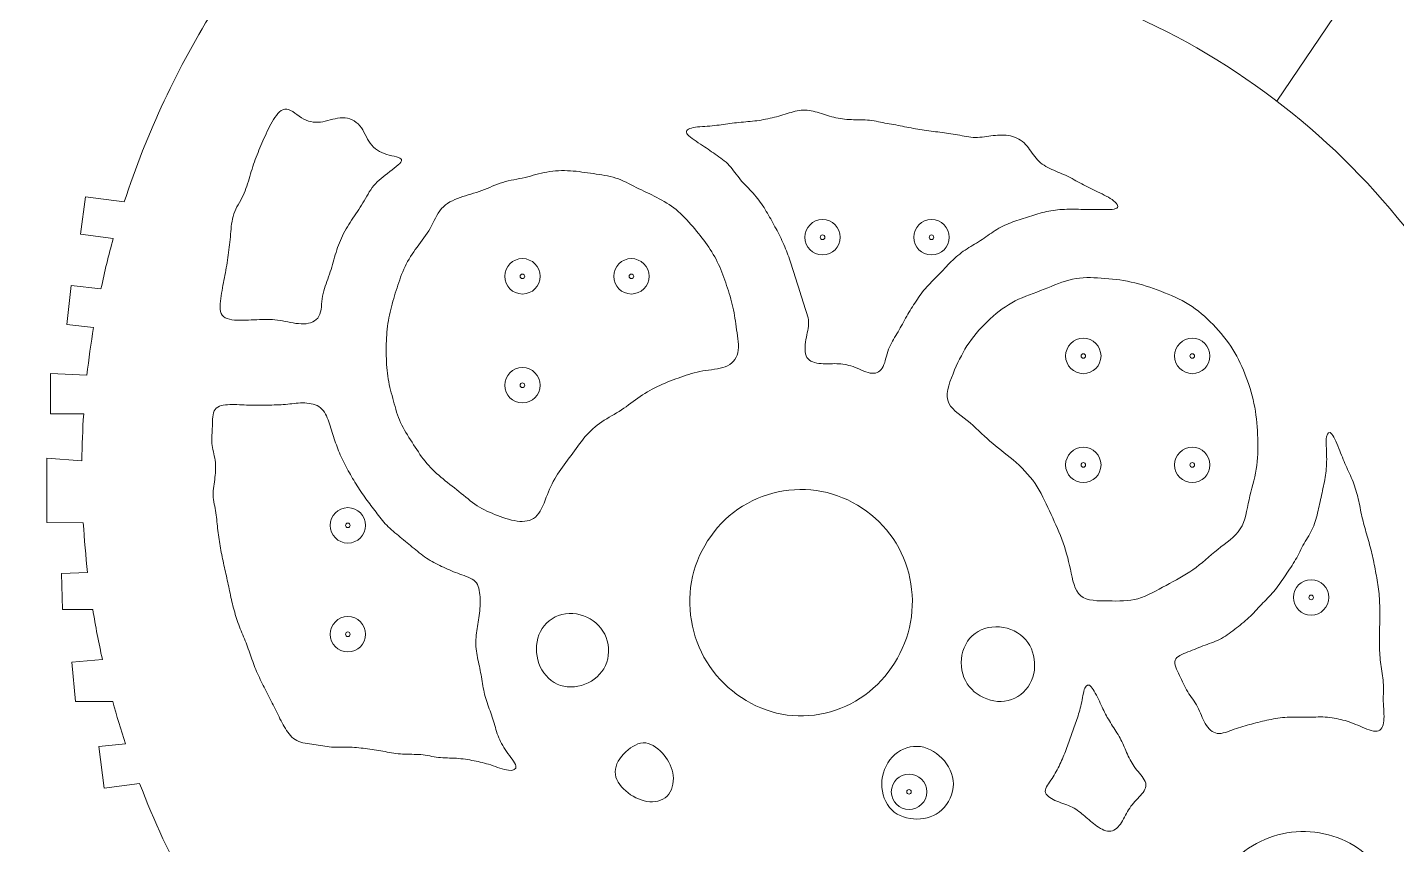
# Model space of a CAD drawing. Header units: inches. Extents: x 36 to 71.8, y 17.4 to 61.8.
# Drawn here: x 46.38 to 56.43, y 39.91 to 45.91 of the extents above; entities that cross this region are included whole.
import ezdxf

# ---------------------------------------------------------------- set-up
doc = ezdxf.new("R2010")
doc.units = ezdxf.units.IN
doc.header["$MEASUREMENT"] = 0
for name, color, linetype, lineweight in [('00_SOURCE_FROZEN', 7, 'Continuous', 18), ('11_EXISTING_TRIMMED', 7, 'Continuous', 13), ('40_PLANTS', 7, 'Continuous', 13)]:
    doc.layers.add(name, color=color, linetype=linetype, lineweight=lineweight)

# ---------------------------------------------------------------- blocks, each defined once
blk = doc.blocks.new('TREE')
for radius in [1, 0.13]:
    blk.add_circle((0, 0), radius)

msp = doc.modelspace()

# ---------------------------------------------------------------- linework, layer by layer
at = {"layer": '00_SOURCE_FROZEN'}
for points in [[(55.552, 45.371), (58.647, 49.945)], [(47.087, 44.63), (46.802, 44.667), (46.766, 44.393), (47.006, 44.362)], [(46.916, 43.993), (46.696, 44.016), (46.666, 43.73), (46.862, 43.709)], [(46.813, 43.357), (46.546, 43.371), (46.546, 43.074), (46.789, 43.074)], [(46.775, 42.728), (46.519, 42.748), (46.519, 42.277), (46.786, 42.274)], [(46.818, 41.908), (46.625, 41.902), (46.633, 41.638), (46.856, 41.638)], [(46.926, 41.27), (46.702, 41.249), (46.728, 40.961), (47.002, 40.962)], [(47.096, 40.651), (46.9, 40.63)], [(46.9, 40.63), (46.939, 40.324), (47.2, 40.358)]]:
    msp.add_lwpolyline(points, dxfattribs=at)
for points in [[(47.087, 44.63, -0.062406), (47.763, 46.073), (45.572, 47.29, 0.058367), (44.801, 44.944, 0.058367)], [(50.14, 46.014, -0.546754), (57.65, 41.045, 0.171391), (58.184, 40.351, 0.171391)], [(46.916, 43.993, -0.01479), (47.006, 44.362, -0.01479)], [(46.813, 43.357, -0.013879), (46.862, 43.709)], [(46.775, 42.728, -0.013523), (46.789, 43.074, -0.013523)], [(46.818, 41.908, -0.014342), (46.786, 42.274)], [(46.926, 41.27, -0.014645), (46.856, 41.638)], [(47.096, 40.651, -0.012679), (47.002, 40.962)], [(48.142, 39.35), (48.13, 39.649), (47.57, 39.561, -0.034306), (47.2, 40.358, -0.034306)]]:
    msp.add_lwpolyline(points, format="xyb", dxfattribs=at)
at = {"layer": '11_EXISTING_TRIMMED'}
for points, knots in [([(47.806, 43.799), (47.783, 43.83), (47.79, 43.888), (47.798, 43.941), (47.807, 43.994), (47.817, 44.043), (47.826, 44.092), (47.836, 44.141), (47.844, 44.19), (47.851, 44.24), (47.858, 44.29), (47.864, 44.342), (47.868, 44.393), (47.872, 44.444), (47.876, 44.495), (47.892, 44.542), (47.908, 44.589), (47.938, 44.631), (47.959, 44.677), (47.981, 44.722), (47.995, 44.77), (48.009, 44.818), (48.023, 44.866), (48.038, 44.914), (48.056, 44.96), (48.073, 45.006), (48.093, 45.05), (48.113, 45.096), (48.134, 45.143), (48.156, 45.192), (48.183, 45.235), (48.21, 45.279), (48.242, 45.316), (48.28, 45.312), (48.317, 45.308), (48.359, 45.264), (48.405, 45.239), (48.45, 45.215), (48.497, 45.211), (48.545, 45.219), (48.594, 45.228), (48.642, 45.249), (48.69, 45.249), (48.738, 45.249), (48.786, 45.227), (48.817, 45.19), (48.849, 45.152), (48.864, 45.1), (48.893, 45.061), (48.923, 45.021), (48.965, 44.994), (49.014, 44.979), (49.063, 44.964), (49.119, 44.96), (49.123, 44.941), (49.128, 44.921), (49.081, 44.886), (49.037, 44.853), (48.992, 44.819), (48.951, 44.788), (48.919, 44.75), (48.887, 44.712), (48.865, 44.666), (48.84, 44.623), (48.814, 44.58), (48.784, 44.538), (48.756, 44.496), (48.728, 44.454), (48.702, 44.41), (48.682, 44.365), (48.661, 44.32), (48.645, 44.272), (48.631, 44.224), (48.617, 44.176), (48.605, 44.128), (48.588, 44.081), (48.572, 44.035), (48.552, 43.99), (48.543, 43.939), (48.535, 43.887), (48.537, 43.828), (48.517, 43.791), (48.496, 43.753), (48.453, 43.736), (48.404, 43.735), (48.356, 43.733), (48.301, 43.748), (48.25, 43.757), (48.198, 43.766), (48.151, 43.769), (48.1, 43.767), (48.048, 43.766), (47.992, 43.761), (47.937, 43.761), (47.883, 43.762), (47.829, 43.767), (47.806, 43.799)], [0, 0, 0, 0, 0.03125, 0.03125, 0.03125, 0.0625, 0.0625, 0.0625, 0.09375, 0.09375, 0.09375, 0.125, 0.125, 0.125, 0.15625, 0.15625, 0.15625, 0.1875, 0.1875, 0.1875, 0.21875, 0.21875, 0.21875, 0.25, 0.25, 0.25, 0.28125, 0.28125, 0.28125, 0.3125, 0.3125, 0.3125, 0.34375, 0.34375, 0.34375, 0.375, 0.375, 0.375, 0.40625, 0.40625, 0.40625, 0.4375, 0.4375, 0.4375, 0.46875, 0.46875, 0.46875, 0.5, 0.5, 0.5, 0.53125, 0.53125, 0.53125, 0.5625, 0.5625, 0.5625, 0.59375, 0.59375, 0.59375, 0.625, 0.625, 0.625, 0.65625, 0.65625, 0.65625, 0.6875, 0.6875, 0.6875, 0.71875, 0.71875, 0.71875, 0.75, 0.75, 0.75, 0.78125, 0.78125, 0.78125, 0.8125, 0.8125, 0.8125, 0.84375, 0.84375, 0.84375, 0.875, 0.875, 0.875, 0.90625, 0.90625, 0.90625, 0.9375, 0.9375, 0.9375, 0.96875, 0.96875, 0.96875, 1, 1, 1, 1]), ([(51.318, 45.055), (51.277, 45.082), (51.231, 45.112), (51.218, 45.134), (51.206, 45.155), (51.228, 45.169), (51.266, 45.176), (51.304, 45.184), (51.358, 45.185), (51.405, 45.189), (51.452, 45.194), (51.492, 45.201), (51.535, 45.207), (51.577, 45.212), (51.623, 45.215), (51.667, 45.22), (51.712, 45.224), (51.755, 45.229), (51.797, 45.238), (51.84, 45.246), (51.883, 45.257), (51.924, 45.27), (51.965, 45.282), (52.005, 45.296), (52.044, 45.302), (52.083, 45.307), (52.122, 45.303), (52.161, 45.293), (52.201, 45.284), (52.241, 45.268), (52.282, 45.256), (52.323, 45.245), (52.366, 45.238), (52.41, 45.236), (52.454, 45.233), (52.5, 45.235), (52.544, 45.232), (52.588, 45.228), (52.63, 45.218), (52.673, 45.21), (52.716, 45.202), (52.759, 45.195), (52.802, 45.186), (52.844, 45.178), (52.887, 45.169), (52.93, 45.162), (52.973, 45.155), (53.017, 45.149), (53.061, 45.144), (53.104, 45.139), (53.147, 45.134), (53.191, 45.126), (53.234, 45.118), (53.277, 45.107), (53.321, 45.104), (53.365, 45.102), (53.409, 45.11), (53.452, 45.115), (53.495, 45.121), (53.537, 45.125), (53.579, 45.118), (53.621, 45.111), (53.663, 45.093), (53.695, 45.064), (53.726, 45.036), (53.746, 44.996), (53.773, 44.963), (53.799, 44.93), (53.831, 44.903), (53.869, 44.883), (53.906, 44.863), (53.948, 44.849), (53.988, 44.831), (54.028, 44.813), (54.067, 44.79), (54.104, 44.77), (54.142, 44.75), (54.178, 44.732), (54.219, 44.712), (54.261, 44.692), (54.308, 44.671), (54.341, 44.647), (54.374, 44.623), (54.394, 44.598), (54.376, 44.585), (54.357, 44.573), (54.3, 44.573), (54.249, 44.574), (54.199, 44.574), (54.155, 44.575), (54.111, 44.576), (54.066, 44.576), (54.019, 44.578), (53.974, 44.575), (53.93, 44.573), (53.886, 44.566), (53.844, 44.556), (53.802, 44.545), (53.761, 44.531), (53.72, 44.518), (53.679, 44.505), (53.637, 44.493), (53.597, 44.478), (53.557, 44.462), (53.519, 44.443), (53.482, 44.42), (53.445, 44.397), (53.411, 44.369), (53.374, 44.346), (53.337, 44.322), (53.299, 44.302), (53.262, 44.277), (53.226, 44.253), (53.192, 44.223), (53.16, 44.192), (53.128, 44.16), (53.097, 44.126), (53.064, 44.093), (53.032, 44.061), (52.999, 44.029), (52.97, 43.995), (52.941, 43.961), (52.917, 43.925), (52.893, 43.888), (52.869, 43.852), (52.846, 43.815), (52.825, 43.777), (52.803, 43.739), (52.783, 43.699), (52.761, 43.662), (52.739, 43.625), (52.715, 43.59), (52.7, 43.548), (52.684, 43.506), (52.677, 43.456), (52.66, 43.422), (52.643, 43.387), (52.615, 43.369), (52.578, 43.372), (52.542, 43.374), (52.495, 43.398), (52.454, 43.415), (52.413, 43.431), (52.376, 43.439), (52.335, 43.442), (52.294, 43.444), (52.247, 43.44), (52.204, 43.443), (52.16, 43.446), (52.119, 43.457), (52.1, 43.488), (52.081, 43.52), (52.085, 43.572), (52.093, 43.619), (52.101, 43.666), (52.113, 43.707), (52.112, 43.749), (52.11, 43.79), (52.094, 43.83), (52.08, 43.871), (52.066, 43.913), (52.054, 43.954), (52.041, 43.996), (52.028, 44.037), (52.015, 44.078), (52.002, 44.119), (51.988, 44.16), (51.975, 44.201), (51.961, 44.241), (51.946, 44.282), (51.929, 44.322), (51.91, 44.361), (51.892, 44.4), (51.871, 44.439), (51.85, 44.477), (51.829, 44.515), (51.808, 44.552), (51.785, 44.589), (51.761, 44.625), (51.735, 44.661), (51.705, 44.694), (51.675, 44.728), (51.641, 44.758), (51.612, 44.793), (51.584, 44.828), (51.56, 44.866), (51.53, 44.898), (51.5, 44.931), (51.462, 44.956), (51.427, 44.981), (51.391, 45.005), (51.358, 45.029), (51.318, 45.055)], [0, 0, 0, 0, 0.015625, 0.015625, 0.015625, 0.03125, 0.03125, 0.03125, 0.046875, 0.046875, 0.046875, 0.0625, 0.0625, 0.0625, 0.078125, 0.078125, 0.078125, 0.09375, 0.09375, 0.09375, 0.109375, 0.109375, 0.109375, 0.125, 0.125, 0.125, 0.140625, 0.140625, 0.140625, 0.15625, 0.15625, 0.15625, 0.171875, 0.171875, 0.171875, 0.1875, 0.1875, 0.1875, 0.203125, 0.203125, 0.203125, 0.21875, 0.21875, 0.21875, 0.234375, 0.234375, 0.234375, 0.25, 0.25, 0.25, 0.265625, 0.265625, 0.265625, 0.28125, 0.28125, 0.28125, 0.296875, 0.296875, 0.296875, 0.3125, 0.3125, 0.3125, 0.328125, 0.328125, 0.328125, 0.34375, 0.34375, 0.34375, 0.359375, 0.359375, 0.359375, 0.375, 0.375, 0.375, 0.390625, 0.390625, 0.390625, 0.40625, 0.40625, 0.40625, 0.421875, 0.421875, 0.421875, 0.4375, 0.4375, 0.4375, 0.453125, 0.453125, 0.453125, 0.46875, 0.46875, 0.46875, 0.484375, 0.484375, 0.484375, 0.5, 0.5, 0.5, 0.515625, 0.515625, 0.515625, 0.53125, 0.53125, 0.53125, 0.546875, 0.546875, 0.546875, 0.5625, 0.5625, 0.5625, 0.578125, 0.578125, 0.578125, 0.59375, 0.59375, 0.59375, 0.609375, 0.609375, 0.609375, 0.625, 0.625, 0.625, 0.640625, 0.640625, 0.640625, 0.65625, 0.65625, 0.65625, 0.671875, 0.671875, 0.671875, 0.6875, 0.6875, 0.6875, 0.703125, 0.703125, 0.703125, 0.71875, 0.71875, 0.71875, 0.734375, 0.734375, 0.734375, 0.75, 0.75, 0.75, 0.765625, 0.765625, 0.765625, 0.78125, 0.78125, 0.78125, 0.796875, 0.796875, 0.796875, 0.8125, 0.8125, 0.8125, 0.828125, 0.828125, 0.828125, 0.84375, 0.84375, 0.84375, 0.859375, 0.859375, 0.859375, 0.875, 0.875, 0.875, 0.890625, 0.890625, 0.890625, 0.90625, 0.90625, 0.90625, 0.921875, 0.921875, 0.921875, 0.9375, 0.9375, 0.9375, 0.953125, 0.953125, 0.953125, 0.96875, 0.96875, 0.96875, 0.984375, 0.984375, 0.984375, 1, 1, 1, 1]), ([(49.545, 42.503), (49.5, 42.539), (49.454, 42.573), (49.412, 42.609), (49.37, 42.645), (49.331, 42.683), (49.296, 42.726), (49.261, 42.769), (49.231, 42.818), (49.2, 42.865), (49.169, 42.913), (49.139, 42.96), (49.116, 43.01), (49.094, 43.06), (49.079, 43.114), (49.064, 43.168), (49.05, 43.221), (49.034, 43.274), (49.025, 43.33), (49.016, 43.385), (49.012, 43.442), (49.011, 43.5), (49.01, 43.559), (49.011, 43.618), (49.016, 43.675), (49.021, 43.732), (49.031, 43.787), (49.044, 43.84), (49.057, 43.894), (49.073, 43.947), (49.09, 44), (49.107, 44.053), (49.124, 44.105), (49.149, 44.155), (49.173, 44.205), (49.203, 44.253), (49.237, 44.298), (49.27, 44.343), (49.306, 44.387), (49.334, 44.436), (49.362, 44.486), (49.382, 44.541), (49.417, 44.581), (49.452, 44.621), (49.501, 44.644), (49.553, 44.663), (49.605, 44.682), (49.66, 44.695), (49.712, 44.714), (49.765, 44.733), (49.814, 44.758), (49.867, 44.774), (49.92, 44.79), (49.976, 44.798), (50.03, 44.81), (50.084, 44.823), (50.136, 44.84), (50.191, 44.85), (50.247, 44.86), (50.306, 44.862), (50.363, 44.859), (50.42, 44.855), (50.476, 44.846), (50.532, 44.838), (50.588, 44.83), (50.644, 44.823), (50.696, 44.806), (50.748, 44.789), (50.797, 44.762), (50.847, 44.737), (50.897, 44.712), (50.948, 44.689), (50.998, 44.663), (51.047, 44.637), (51.095, 44.61), (51.139, 44.574), (51.184, 44.538), (51.224, 44.493), (51.262, 44.449), (51.299, 44.405), (51.335, 44.361), (51.367, 44.315), (51.399, 44.27), (51.428, 44.222), (51.451, 44.172), (51.474, 44.122), (51.493, 44.069), (51.51, 44.017), (51.528, 43.964), (51.545, 43.911), (51.557, 43.857), (51.569, 43.803), (51.576, 43.75), (51.584, 43.692), (51.593, 43.634), (51.604, 43.572), (51.592, 43.523), (51.581, 43.475), (51.548, 43.438), (51.501, 43.42), (51.454, 43.401), (51.391, 43.399), (51.335, 43.389), (51.278, 43.38), (51.227, 43.362), (51.175, 43.344), (51.124, 43.326), (51.071, 43.307), (51.021, 43.283), (50.97, 43.26), (50.922, 43.233), (50.876, 43.201), (50.83, 43.17), (50.786, 43.133), (50.739, 43.103), (50.691, 43.072), (50.641, 43.047), (50.595, 43.016), (50.548, 42.985), (50.507, 42.947), (50.47, 42.905), (50.434, 42.862), (50.402, 42.814), (50.368, 42.768), (50.334, 42.722), (50.298, 42.677), (50.269, 42.631), (50.239, 42.585), (50.216, 42.536), (50.194, 42.482), (50.173, 42.427), (50.152, 42.365), (50.12, 42.329), (50.087, 42.292), (50.043, 42.281), (49.991, 42.284), (49.939, 42.288), (49.881, 42.307), (49.827, 42.328), (49.773, 42.348), (49.725, 42.369), (49.679, 42.399), (49.633, 42.429), (49.589, 42.467), (49.545, 42.503)], [0, 0, 0, 0, 0.020833, 0.020833, 0.020833, 0.041667, 0.041667, 0.041667, 0.0625, 0.0625, 0.0625, 0.083333, 0.083333, 0.083333, 0.104167, 0.104167, 0.104167, 0.125, 0.125, 0.125, 0.145833, 0.145833, 0.145833, 0.166667, 0.166667, 0.166667, 0.1875, 0.1875, 0.1875, 0.208333, 0.208333, 0.208333, 0.229167, 0.229167, 0.229167, 0.25, 0.25, 0.25, 0.270833, 0.270833, 0.270833, 0.291667, 0.291667, 0.291667, 0.3125, 0.3125, 0.3125, 0.333333, 0.333333, 0.333333, 0.354167, 0.354167, 0.354167, 0.375, 0.375, 0.375, 0.395833, 0.395833, 0.395833, 0.416667, 0.416667, 0.416667, 0.4375, 0.4375, 0.4375, 0.458333, 0.458333, 0.458333, 0.479167, 0.479167, 0.479167, 0.5, 0.5, 0.5, 0.520833, 0.520833, 0.520833, 0.541667, 0.541667, 0.541667, 0.5625, 0.5625, 0.5625, 0.583333, 0.583333, 0.583333, 0.604167, 0.604167, 0.604167, 0.625, 0.625, 0.625, 0.645833, 0.645833, 0.645833, 0.666667, 0.666667, 0.666667, 0.6875, 0.6875, 0.6875, 0.708333, 0.708333, 0.708333, 0.729167, 0.729167, 0.729167, 0.75, 0.75, 0.75, 0.770833, 0.770833, 0.770833, 0.791667, 0.791667, 0.791667, 0.8125, 0.8125, 0.8125, 0.833333, 0.833333, 0.833333, 0.854167, 0.854167, 0.854167, 0.875, 0.875, 0.875, 0.895833, 0.895833, 0.895833, 0.916667, 0.916667, 0.916667, 0.9375, 0.9375, 0.9375, 0.958333, 0.958333, 0.958333, 0.979167, 0.979167, 0.979167, 1, 1, 1, 1]), ([(53.291, 43.596), (53.334, 43.658), (53.39, 43.719), (53.447, 43.772), (53.504, 43.825), (53.563, 43.869), (53.629, 43.903), (53.696, 43.937), (53.77, 43.961), (53.842, 43.989), (53.913, 44.017), (53.981, 44.049), (54.05, 44.063), (54.12, 44.078), (54.19, 44.076), (54.262, 44.071), (54.334, 44.066), (54.408, 44.059), (54.481, 44.042), (54.555, 44.026), (54.627, 44.001), (54.699, 43.974), (54.77, 43.947), (54.84, 43.919), (54.905, 43.878), (54.969, 43.838), (55.028, 43.785), (55.083, 43.729), (55.137, 43.672), (55.187, 43.612), (55.228, 43.547), (55.269, 43.482), (55.3, 43.413), (55.326, 43.342), (55.353, 43.271), (55.375, 43.198), (55.389, 43.122), (55.403, 43.047), (55.409, 42.97), (55.411, 42.894), (55.414, 42.817), (55.412, 42.741), (55.4, 42.667), (55.387, 42.592), (55.363, 42.519), (55.347, 42.443), (55.33, 42.367), (55.321, 42.289), (55.283, 42.229), (55.245, 42.169), (55.179, 42.127), (55.118, 42.078), (55.056, 42.029), (54.998, 41.974), (54.935, 41.929), (54.873, 41.885), (54.806, 41.852), (54.738, 41.814), (54.67, 41.777), (54.601, 41.736), (54.531, 41.716), (54.461, 41.697), (54.389, 41.699), (54.314, 41.7), (54.238, 41.7), (54.157, 41.699), (54.111, 41.738), (54.064, 41.777), (54.052, 41.855), (54.035, 41.932), (54.019, 42.009), (53.999, 42.083), (53.972, 42.154), (53.946, 42.225), (53.913, 42.293), (53.881, 42.361), (53.85, 42.429), (53.82, 42.498), (53.776, 42.562), (53.732, 42.626), (53.673, 42.685), (53.615, 42.735), (53.557, 42.785), (53.499, 42.825), (53.444, 42.874), (53.389, 42.922), (53.337, 42.978), (53.277, 43.026), (53.218, 43.073), (53.15, 43.112), (53.134, 43.174), (53.118, 43.236), (53.153, 43.322), (53.185, 43.397), (53.218, 43.471), (53.248, 43.534), (53.291, 43.596)], [0, 0, 0, 0, 0.03125, 0.03125, 0.03125, 0.0625, 0.0625, 0.0625, 0.09375, 0.09375, 0.09375, 0.125, 0.125, 0.125, 0.15625, 0.15625, 0.15625, 0.1875, 0.1875, 0.1875, 0.21875, 0.21875, 0.21875, 0.25, 0.25, 0.25, 0.28125, 0.28125, 0.28125, 0.3125, 0.3125, 0.3125, 0.34375, 0.34375, 0.34375, 0.375, 0.375, 0.375, 0.40625, 0.40625, 0.40625, 0.4375, 0.4375, 0.4375, 0.46875, 0.46875, 0.46875, 0.5, 0.5, 0.5, 0.53125, 0.53125, 0.53125, 0.5625, 0.5625, 0.5625, 0.59375, 0.59375, 0.59375, 0.625, 0.625, 0.625, 0.65625, 0.65625, 0.65625, 0.6875, 0.6875, 0.6875, 0.71875, 0.71875, 0.71875, 0.75, 0.75, 0.75, 0.78125, 0.78125, 0.78125, 0.8125, 0.8125, 0.8125, 0.84375, 0.84375, 0.84375, 0.875, 0.875, 0.875, 0.90625, 0.90625, 0.90625, 0.9375, 0.9375, 0.9375, 0.96875, 0.96875, 0.96875, 1, 1, 1, 1]), ([(47.754, 43.107), (47.775, 43.135), (47.818, 43.141), (47.863, 43.142), (47.908, 43.143), (47.956, 43.14), (48.002, 43.138), (48.048, 43.137), (48.091, 43.138), (48.136, 43.138), (48.182, 43.139), (48.228, 43.139), (48.271, 43.143), (48.314, 43.147), (48.353, 43.154), (48.396, 43.154), (48.438, 43.154), (48.484, 43.148), (48.516, 43.127), (48.549, 43.106), (48.568, 43.07), (48.584, 43.03), (48.599, 42.991), (48.611, 42.948), (48.624, 42.907), (48.637, 42.866), (48.651, 42.826), (48.667, 42.787), (48.684, 42.747), (48.704, 42.708), (48.724, 42.67), (48.745, 42.632), (48.766, 42.595), (48.789, 42.558), (48.812, 42.522), (48.837, 42.485), (48.862, 42.45), (48.886, 42.416), (48.911, 42.383), (48.936, 42.351), (48.961, 42.318), (48.985, 42.286), (49.015, 42.256), (49.044, 42.225), (49.079, 42.197), (49.113, 42.169), (49.147, 42.141), (49.181, 42.113), (49.215, 42.085), (49.249, 42.057), (49.283, 42.03), (49.319, 42.006), (49.356, 41.983), (49.394, 41.965), (49.432, 41.947), (49.471, 41.929), (49.509, 41.912), (49.551, 41.897), (49.593, 41.882), (49.638, 41.87), (49.664, 41.843), (49.69, 41.816), (49.697, 41.774), (49.7, 41.729), (49.702, 41.685), (49.699, 41.637), (49.694, 41.593), (49.688, 41.549), (49.678, 41.508), (49.673, 41.465), (49.668, 41.422), (49.667, 41.376), (49.673, 41.332), (49.678, 41.289), (49.69, 41.247), (49.698, 41.205), (49.707, 41.163), (49.712, 41.12), (49.72, 41.077), (49.728, 41.035), (49.738, 40.993), (49.751, 40.953), (49.765, 40.912), (49.781, 40.873), (49.794, 40.832), (49.807, 40.791), (49.817, 40.749), (49.832, 40.71), (49.847, 40.67), (49.866, 40.634), (49.894, 40.595), (49.921, 40.556), (49.957, 40.514), (49.963, 40.488), (49.969, 40.462), (49.944, 40.452), (49.908, 40.456), (49.871, 40.461), (49.822, 40.48), (49.779, 40.495), (49.735, 40.509), (49.697, 40.518), (49.656, 40.526), (49.614, 40.534), (49.571, 40.541), (49.526, 40.544), (49.482, 40.547), (49.437, 40.546), (49.394, 40.551), (49.351, 40.556), (49.309, 40.567), (49.265, 40.571), (49.221, 40.575), (49.175, 40.572), (49.131, 40.575), (49.087, 40.577), (49.045, 40.586), (49.003, 40.593), (48.96, 40.601), (48.917, 40.607), (48.874, 40.613), (48.831, 40.619), (48.788, 40.625), (48.744, 40.626), (48.699, 40.628), (48.653, 40.624), (48.609, 40.627), (48.565, 40.63), (48.523, 40.639), (48.48, 40.645), (48.436, 40.651), (48.391, 40.655), (48.355, 40.674), (48.319, 40.692), (48.293, 40.726), (48.27, 40.763), (48.247, 40.799), (48.228, 40.839), (48.209, 40.878), (48.19, 40.917), (48.171, 40.955), (48.151, 40.993), (48.132, 41.032), (48.112, 41.07), (48.093, 41.109), (48.074, 41.147), (48.056, 41.186), (48.041, 41.226), (48.026, 41.266), (48.013, 41.307), (47.998, 41.347), (47.984, 41.387), (47.967, 41.426), (47.951, 41.466), (47.935, 41.505), (47.919, 41.545), (47.907, 41.586), (47.894, 41.627), (47.884, 41.668), (47.874, 41.71), (47.865, 41.752), (47.856, 41.794), (47.847, 41.836), (47.838, 41.878), (47.828, 41.92), (47.819, 41.962), (47.81, 42.004), (47.801, 42.046), (47.793, 42.088), (47.786, 42.131), (47.779, 42.173), (47.774, 42.217), (47.769, 42.26), (47.767, 42.304), (47.76, 42.347), (47.753, 42.39), (47.741, 42.433), (47.74, 42.476), (47.738, 42.52), (47.748, 42.564), (47.753, 42.607), (47.758, 42.65), (47.76, 42.692), (47.754, 42.733), (47.748, 42.775), (47.734, 42.817), (47.731, 42.857), (47.727, 42.898), (47.733, 42.937), (47.734, 42.982), (47.736, 43.028), (47.734, 43.079), (47.754, 43.107)], [0, 0, 0, 0, 0.015625, 0.015625, 0.015625, 0.03125, 0.03125, 0.03125, 0.046875, 0.046875, 0.046875, 0.0625, 0.0625, 0.0625, 0.078125, 0.078125, 0.078125, 0.09375, 0.09375, 0.09375, 0.109375, 0.109375, 0.109375, 0.125, 0.125, 0.125, 0.140625, 0.140625, 0.140625, 0.15625, 0.15625, 0.15625, 0.171875, 0.171875, 0.171875, 0.1875, 0.1875, 0.1875, 0.203125, 0.203125, 0.203125, 0.21875, 0.21875, 0.21875, 0.234375, 0.234375, 0.234375, 0.25, 0.25, 0.25, 0.265625, 0.265625, 0.265625, 0.28125, 0.28125, 0.28125, 0.296875, 0.296875, 0.296875, 0.3125, 0.3125, 0.3125, 0.328125, 0.328125, 0.328125, 0.34375, 0.34375, 0.34375, 0.359375, 0.359375, 0.359375, 0.375, 0.375, 0.375, 0.390625, 0.390625, 0.390625, 0.40625, 0.40625, 0.40625, 0.421875, 0.421875, 0.421875, 0.4375, 0.4375, 0.4375, 0.453125, 0.453125, 0.453125, 0.46875, 0.46875, 0.46875, 0.484375, 0.484375, 0.484375, 0.5, 0.5, 0.5, 0.515625, 0.515625, 0.515625, 0.53125, 0.53125, 0.53125, 0.546875, 0.546875, 0.546875, 0.5625, 0.5625, 0.5625, 0.578125, 0.578125, 0.578125, 0.59375, 0.59375, 0.59375, 0.609375, 0.609375, 0.609375, 0.625, 0.625, 0.625, 0.640625, 0.640625, 0.640625, 0.65625, 0.65625, 0.65625, 0.671875, 0.671875, 0.671875, 0.6875, 0.6875, 0.6875, 0.703125, 0.703125, 0.703125, 0.71875, 0.71875, 0.71875, 0.734375, 0.734375, 0.734375, 0.75, 0.75, 0.75, 0.765625, 0.765625, 0.765625, 0.78125, 0.78125, 0.78125, 0.796875, 0.796875, 0.796875, 0.8125, 0.8125, 0.8125, 0.828125, 0.828125, 0.828125, 0.84375, 0.84375, 0.84375, 0.859375, 0.859375, 0.859375, 0.875, 0.875, 0.875, 0.890625, 0.890625, 0.890625, 0.90625, 0.90625, 0.90625, 0.921875, 0.921875, 0.921875, 0.9375, 0.9375, 0.9375, 0.953125, 0.953125, 0.953125, 0.96875, 0.96875, 0.96875, 0.984375, 0.984375, 0.984375, 1, 1, 1, 1]), ([(54.805, 41.264), (54.815, 41.293), (54.856, 41.309), (54.898, 41.326), (54.94, 41.342), (54.983, 41.359), (55.024, 41.375), (55.066, 41.39), (55.106, 41.404), (55.145, 41.425), (55.183, 41.446), (55.219, 41.474), (55.255, 41.502), (55.291, 41.53), (55.326, 41.558), (55.358, 41.589), (55.39, 41.62), (55.418, 41.654), (55.449, 41.685), (55.479, 41.717), (55.511, 41.746), (55.539, 41.781), (55.567, 41.815), (55.591, 41.854), (55.616, 41.891), (55.641, 41.928), (55.667, 41.964), (55.689, 42.003), (55.711, 42.041), (55.729, 42.082), (55.751, 42.121), (55.773, 42.16), (55.798, 42.197), (55.816, 42.237), (55.834, 42.277), (55.844, 42.32), (55.854, 42.363), (55.864, 42.406), (55.873, 42.449), (55.883, 42.493), (55.892, 42.536), (55.902, 42.58), (55.909, 42.623), (55.915, 42.666), (55.918, 42.708), (55.917, 42.759), (55.916, 42.81), (55.911, 42.87), (55.916, 42.904), (55.922, 42.938), (55.938, 42.947), (55.956, 42.925), (55.975, 42.903), (55.995, 42.849), (56.013, 42.803), (56.031, 42.758), (56.047, 42.72), (56.064, 42.681), (56.082, 42.642), (56.101, 42.602), (56.117, 42.56), (56.132, 42.519), (56.143, 42.476), (56.153, 42.433), (56.162, 42.39), (56.169, 42.346), (56.18, 42.303), (56.19, 42.26), (56.203, 42.218), (56.215, 42.176), (56.227, 42.133), (56.239, 42.091), (56.249, 42.048), (56.259, 42.005), (56.268, 41.961), (56.276, 41.918), (56.285, 41.874), (56.293, 41.831), (56.298, 41.786), (56.304, 41.742), (56.306, 41.696), (56.307, 41.65), (56.308, 41.604), (56.307, 41.557), (56.306, 41.51), (56.305, 41.464), (56.305, 41.417), (56.305, 41.371), (56.306, 41.324), (56.308, 41.279), (56.314, 41.234), (56.32, 41.189), (56.33, 41.146), (56.333, 41.101), (56.336, 41.057), (56.332, 41.012), (56.333, 40.963), (56.334, 40.914), (56.341, 40.86), (56.337, 40.819), (56.333, 40.777), (56.318, 40.747), (56.287, 40.743), (56.255, 40.739), (56.206, 40.762), (56.162, 40.78), (56.118, 40.799), (56.079, 40.814), (56.037, 40.825), (55.996, 40.836), (55.951, 40.844), (55.906, 40.847), (55.86, 40.849), (55.813, 40.846), (55.766, 40.846), (55.719, 40.845), (55.672, 40.848), (55.627, 40.846), (55.581, 40.843), (55.537, 40.836), (55.493, 40.827), (55.45, 40.818), (55.407, 40.807), (55.365, 40.796), (55.323, 40.784), (55.281, 40.773), (55.238, 40.757), (55.195, 40.742), (55.151, 40.722), (55.114, 40.727), (55.078, 40.732), (55.048, 40.761), (55.026, 40.799), (55.004, 40.836), (54.99, 40.882), (54.969, 40.922), (54.948, 40.961), (54.92, 40.994), (54.897, 41.032), (54.874, 41.07), (54.856, 41.111), (54.836, 41.153), (54.817, 41.194), (54.795, 41.235), (54.805, 41.264)], [0, 0, 0, 0, 0.020833, 0.020833, 0.020833, 0.041667, 0.041667, 0.041667, 0.0625, 0.0625, 0.0625, 0.083333, 0.083333, 0.083333, 0.104167, 0.104167, 0.104167, 0.125, 0.125, 0.125, 0.145833, 0.145833, 0.145833, 0.166667, 0.166667, 0.166667, 0.1875, 0.1875, 0.1875, 0.208333, 0.208333, 0.208333, 0.229167, 0.229167, 0.229167, 0.25, 0.25, 0.25, 0.270833, 0.270833, 0.270833, 0.291667, 0.291667, 0.291667, 0.3125, 0.3125, 0.3125, 0.333333, 0.333333, 0.333333, 0.354167, 0.354167, 0.354167, 0.375, 0.375, 0.375, 0.395833, 0.395833, 0.395833, 0.416667, 0.416667, 0.416667, 0.4375, 0.4375, 0.4375, 0.458333, 0.458333, 0.458333, 0.479167, 0.479167, 0.479167, 0.5, 0.5, 0.5, 0.520833, 0.520833, 0.520833, 0.541667, 0.541667, 0.541667, 0.5625, 0.5625, 0.5625, 0.583333, 0.583333, 0.583333, 0.604167, 0.604167, 0.604167, 0.625, 0.625, 0.625, 0.645833, 0.645833, 0.645833, 0.666667, 0.666667, 0.666667, 0.6875, 0.6875, 0.6875, 0.708333, 0.708333, 0.708333, 0.729167, 0.729167, 0.729167, 0.75, 0.75, 0.75, 0.770833, 0.770833, 0.770833, 0.791667, 0.791667, 0.791667, 0.8125, 0.8125, 0.8125, 0.833333, 0.833333, 0.833333, 0.854167, 0.854167, 0.854167, 0.875, 0.875, 0.875, 0.895833, 0.895833, 0.895833, 0.916667, 0.916667, 0.916667, 0.9375, 0.9375, 0.9375, 0.958333, 0.958333, 0.958333, 0.979167, 0.979167, 0.979167, 1, 1, 1, 1]), ([(51.387, 41.218), (51.264, 41.397), (51.214, 41.625), (51.252, 41.839), (51.29, 42.052), (51.417, 42.251), (51.594, 42.374), (51.771, 42.497), (51.998, 42.545), (52.209, 42.504), (52.419, 42.464), (52.613, 42.335), (52.733, 42.158), (52.853, 41.981), (52.9, 41.756), (52.861, 41.544), (52.822, 41.332), (52.699, 41.134), (52.525, 41.008), (52.351, 40.882), (52.126, 40.829), (51.916, 40.868), (51.706, 40.907), (51.51, 41.038), (51.387, 41.218)], [0, 0, 0, 0, 0.125, 0.125, 0.125, 0.25, 0.25, 0.25, 0.375, 0.375, 0.375, 0.5, 0.5, 0.5, 0.625, 0.625, 0.625, 0.75, 0.75, 0.75, 0.875, 0.875, 0.875, 1, 1, 1, 1]), ([(50.142, 41.217), (50.112, 41.281), (50.105, 41.358), (50.124, 41.426), (50.143, 41.494), (50.189, 41.552), (50.251, 41.582), (50.313, 41.613), (50.392, 41.615), (50.46, 41.591), (50.527, 41.568), (50.583, 41.519), (50.615, 41.456), (50.646, 41.392), (50.653, 41.314), (50.63, 41.249), (50.608, 41.183), (50.557, 41.13), (50.494, 41.099), (50.431, 41.068), (50.355, 41.059), (50.29, 41.08), (50.226, 41.102), (50.172, 41.153), (50.142, 41.217)], [0, 0, 0, 0, 0.125, 0.125, 0.125, 0.25, 0.25, 0.25, 0.375, 0.375, 0.375, 0.5, 0.5, 0.5, 0.625, 0.625, 0.625, 0.75, 0.75, 0.75, 0.875, 0.875, 0.875, 1, 1, 1, 1]), ([(53.432, 41.504), (53.503, 41.519), (53.585, 41.504), (53.646, 41.466), (53.708, 41.428), (53.749, 41.367), (53.765, 41.299), (53.781, 41.23), (53.772, 41.153), (53.738, 41.092), (53.704, 41.03), (53.645, 40.984), (53.578, 40.968), (53.51, 40.952), (53.435, 40.967), (53.373, 41.002), (53.311, 41.038), (53.264, 41.095), (53.244, 41.164), (53.224, 41.234), (53.232, 41.317), (53.266, 41.381), (53.3, 41.445), (53.36, 41.49), (53.432, 41.504)], [0, 0, 0, 0, 0.125, 0.125, 0.125, 0.25, 0.25, 0.25, 0.375, 0.375, 0.375, 0.5, 0.5, 0.5, 0.625, 0.625, 0.625, 0.75, 0.75, 0.75, 0.875, 0.875, 0.875, 1, 1, 1, 1]), ([(53.851, 40.301), (53.849, 40.329), (53.877, 40.361), (53.9, 40.395), (53.923, 40.429), (53.941, 40.465), (53.958, 40.501), (53.975, 40.537), (53.99, 40.572), (54.004, 40.609), (54.018, 40.645), (54.03, 40.682), (54.043, 40.719), (54.056, 40.756), (54.07, 40.793), (54.082, 40.829), (54.095, 40.865), (54.106, 40.9), (54.115, 40.942), (54.124, 40.984), (54.13, 41.033), (54.141, 41.059), (54.152, 41.086), (54.169, 41.09), (54.188, 41.069), (54.207, 41.048), (54.229, 41.002), (54.248, 40.963), (54.266, 40.923), (54.281, 40.89), (54.299, 40.857), (54.318, 40.823), (54.34, 40.789), (54.361, 40.756), (54.383, 40.722), (54.403, 40.689), (54.419, 40.654), (54.436, 40.619), (54.449, 40.582), (54.466, 40.547), (54.484, 40.512), (54.506, 40.478), (54.532, 40.446), (54.558, 40.414), (54.588, 40.382), (54.59, 40.351), (54.593, 40.32), (54.567, 40.29), (54.54, 40.261), (54.513, 40.231), (54.484, 40.201), (54.462, 40.166), (54.44, 40.132), (54.424, 40.092), (54.403, 40.061), (54.381, 40.03), (54.352, 40.008), (54.32, 40.008), (54.287, 40.008), (54.249, 40.031), (54.217, 40.055), (54.185, 40.08), (54.158, 40.105), (54.13, 40.128), (54.101, 40.152), (54.072, 40.175), (54.036, 40.191), (54, 40.207), (53.958, 40.218), (53.922, 40.235), (53.885, 40.251), (53.853, 40.274), (53.851, 40.301)], [0, 0, 0, 0, 0.041667, 0.041667, 0.041667, 0.083333, 0.083333, 0.083333, 0.125, 0.125, 0.125, 0.166667, 0.166667, 0.166667, 0.208333, 0.208333, 0.208333, 0.25, 0.25, 0.25, 0.291667, 0.291667, 0.291667, 0.333333, 0.333333, 0.333333, 0.375, 0.375, 0.375, 0.416667, 0.416667, 0.416667, 0.458333, 0.458333, 0.458333, 0.5, 0.5, 0.5, 0.541667, 0.541667, 0.541667, 0.583333, 0.583333, 0.583333, 0.625, 0.625, 0.625, 0.666667, 0.666667, 0.666667, 0.708333, 0.708333, 0.708333, 0.75, 0.75, 0.75, 0.791667, 0.791667, 0.791667, 0.833333, 0.833333, 0.833333, 0.875, 0.875, 0.875, 0.916667, 0.916667, 0.916667, 0.958333, 0.958333, 0.958333, 1, 1, 1, 1]), ([(50.77, 40.592), (50.814, 40.633), (50.866, 40.662), (50.916, 40.657), (50.966, 40.651), (51.014, 40.611), (51.051, 40.567), (51.088, 40.522), (51.113, 40.473), (51.118, 40.418), (51.124, 40.363), (51.109, 40.302), (51.073, 40.266), (51.037, 40.23), (50.98, 40.219), (50.925, 40.228), (50.869, 40.237), (50.814, 40.265), (50.77, 40.304), (50.725, 40.343), (50.691, 40.393), (50.692, 40.445), (50.692, 40.496), (50.727, 40.55), (50.77, 40.592)], [0, 0, 0, 0, 0.125, 0.125, 0.125, 0.25, 0.25, 0.25, 0.375, 0.375, 0.375, 0.5, 0.5, 0.5, 0.625, 0.625, 0.625, 0.75, 0.75, 0.75, 0.875, 0.875, 0.875, 1, 1, 1, 1]), ([(52.909, 40.632), (52.976, 40.63), (53.042, 40.596), (53.092, 40.545), (53.142, 40.494), (53.176, 40.426), (53.176, 40.356), (53.175, 40.285), (53.14, 40.212), (53.09, 40.165), (53.041, 40.118), (52.976, 40.098), (52.908, 40.098), (52.841, 40.098), (52.771, 40.118), (52.723, 40.165), (52.675, 40.212), (52.649, 40.284), (52.65, 40.357), (52.65, 40.429), (52.679, 40.501), (52.727, 40.553), (52.774, 40.604), (52.842, 40.634), (52.909, 40.632)], [0, 0, 0, 0, 0.125, 0.125, 0.125, 0.25, 0.25, 0.25, 0.375, 0.375, 0.375, 0.5, 0.5, 0.5, 0.625, 0.625, 0.625, 0.75, 0.75, 0.75, 0.875, 0.875, 0.875, 1, 1, 1, 1]), ([(55.693, 40.004), (55.875, 40.017), (56.063, 39.962), (56.197, 39.845), (56.33, 39.727), (56.411, 39.547), (56.42, 39.364), (56.43, 39.182), (56.369, 38.996), (56.251, 38.861), (56.133, 38.725), (55.959, 38.64), (55.78, 38.629), (55.602, 38.618), (55.42, 38.683), (55.285, 38.8), (55.149, 38.918), (55.061, 39.09), (55.048, 39.27), (55.035, 39.449), (55.097, 39.638), (55.216, 39.773), (55.335, 39.908), (55.511, 39.99), (55.693, 40.004)], [0, 0, 0, 0, 0.125, 0.125, 0.125, 0.25, 0.25, 0.25, 0.375, 0.375, 0.375, 0.5, 0.5, 0.5, 0.625, 0.625, 0.625, 0.75, 0.75, 0.75, 0.875, 0.875, 0.875, 1, 1, 1, 1])]:
    msp.add_open_spline(points, degree=3, knots=knots, dxfattribs=at)

# ---------------------------------------------------------------- block references
at = {"layer": '40_PLANTS', "xscale": 0.13, "yscale": 0.13}
for p in [(52.215, 44.371), (53.015, 44.371), (50.011, 44.084), (50.811, 44.084), (54.13, 43.499), (54.93, 43.499), (50.011, 43.284), (54.13, 42.699), (54.93, 42.699), (48.729, 42.255), (55.803, 41.726), (48.729, 41.455), (52.85, 40.298)]:
    msp.add_blockref('TREE', p, dxfattribs=at)

doc.saveas('drawing.dxf')
